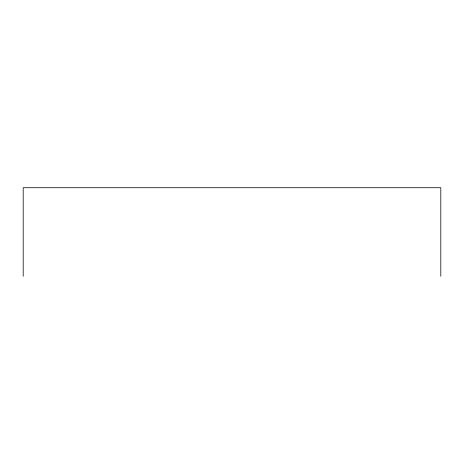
<?xml version="1.0" encoding="UTF-8"?>
<svg xmlns="http://www.w3.org/2000/svg" width="464" height="464" viewBox="0 0 464 464"><rect width="100%" height="100%" fill="white"/><g stroke="black" fill="none" stroke-linecap="round" stroke-linejoin="round"><path stroke-width="0.7" d="M440.8 276.277L440.8 187.723L23.2 187.723L23.2 276.277"/></g></svg>
